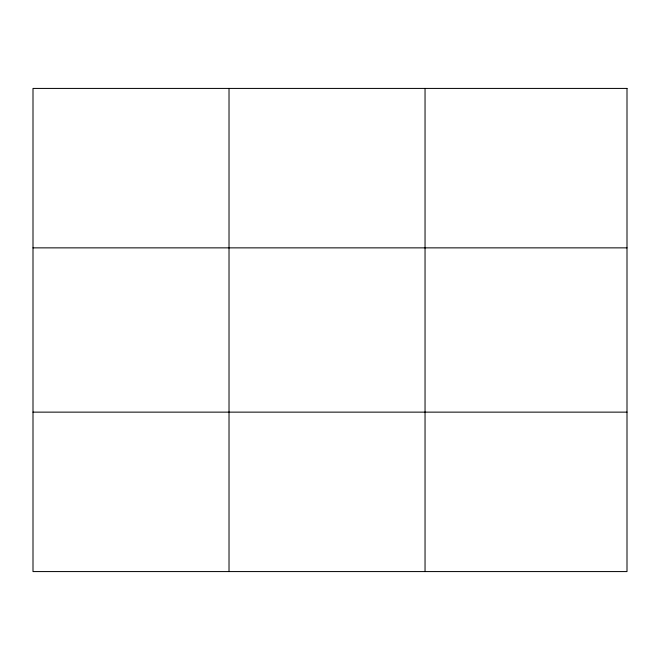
<?xml version="1.0" encoding="UTF-8"?>
<svg xmlns="http://www.w3.org/2000/svg" width="660" height="660" viewBox="0 0 660 660"><rect width="100%" height="100%" fill="white"/><g stroke="black" fill="none" stroke-linecap="round" stroke-linejoin="round"><path stroke-width="0.99" d="M229.02 88.424L229.02 571.577M425.04 88.424L425.04 571.577M33 247.863L627 247.863M33 412.137L627 412.137M627 88.424L627 571.577L33 571.577L33 88.424L627 88.424"/></g></svg>
